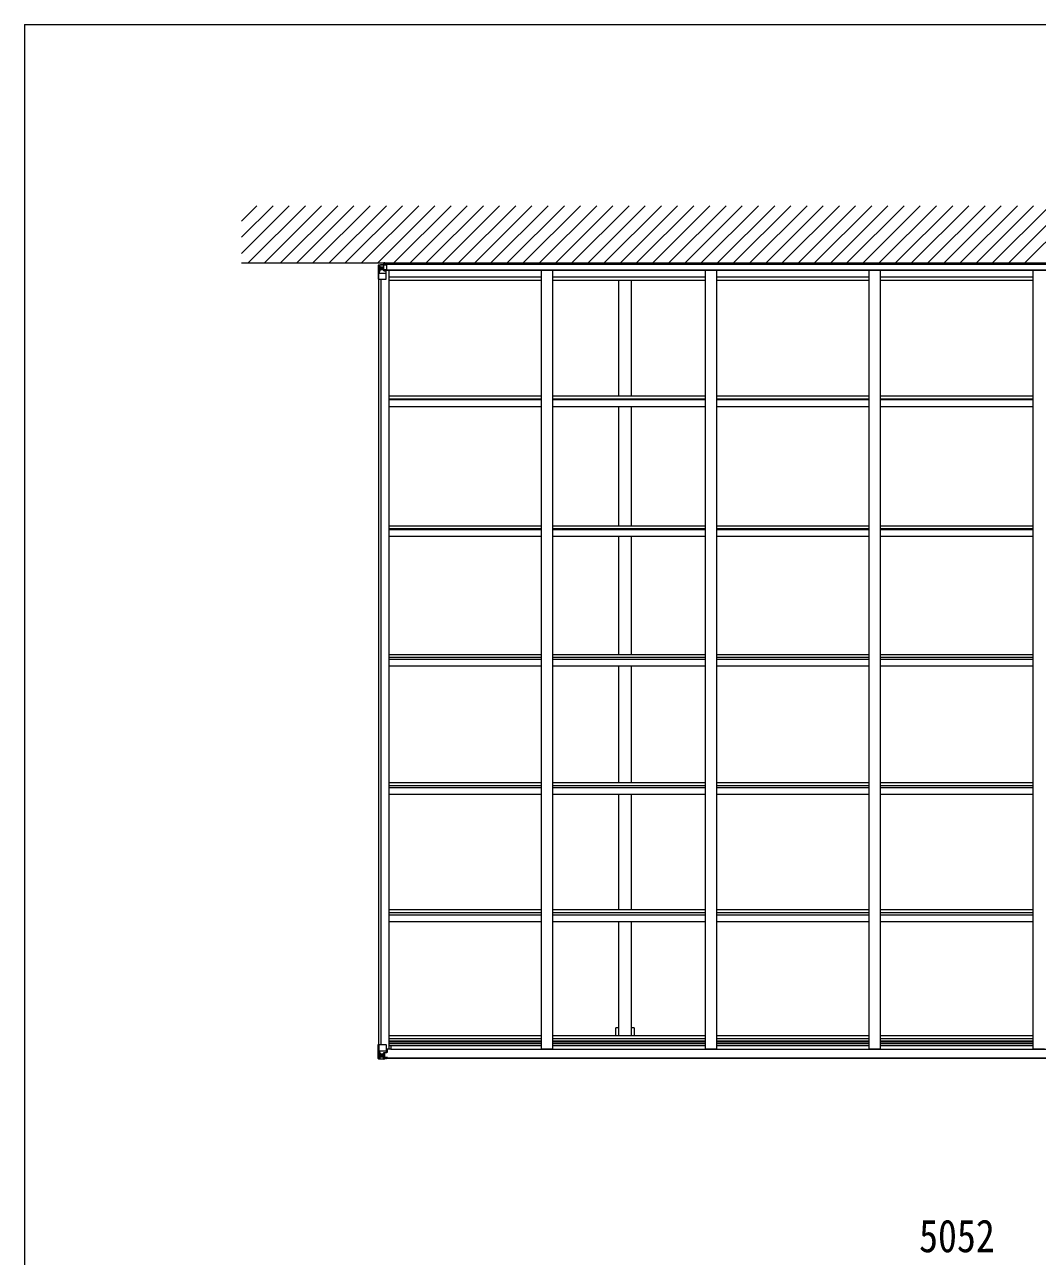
# Model space of a CAD drawing. Units: millimetres at full size; details may follow other scales. Extents: x -8385 to 8479, y -5853 to 5787.
# Drawn here: x -8385 to -3960, y 404 to 5787 of the extents above; entities that cross this region are included whole.
import ezdxf
from ezdxf.enums import TextEntityAlignment as Align

# ---------------------------------------------------------------- set-up
doc = ezdxf.new("R2010")
doc.units = ezdxf.units.MM
doc.header["$LTSCALE"] = 30
for name, color, linetype, lineweight in [('0-1_本体', 4, 'Continuous', 9), ('0-2_部品', 7, 'Continuous', 9), ('0-A_寸法', 6, 'Continuous', 9), ('0-E_DET2', 7, 'Continuous', 9), ('F-0_240', 7, 'Continuous', 9)]:
    doc.layers.add(name, color=color, linetype=linetype, lineweight=lineweight)
doc.styles.add('ＭＳ ゴシック', font='')
doc.styles.get('ＭＳ ゴシック').set_extended_font_data('MS Gothic')

msp = doc.modelspace()

# ---------------------------------------------------------------- linework, layer by layer
at = {"layer": '0-1_本体'}
for p, q in [((-1819.42, 4740.05), (-6804.42, 4740.05)), ((-1819.42, 4738.75), (-6804.42, 4738.75)), ((-6804.42, 4715.35), (-1819.42, 4715.35)), ((-6804.42, 4713.64), (-1819.42, 4713.64)), ((-6792.92, 1309.69), (-6792.92, 4713.76)), ((-6792.92, 4685.08), (-6126.92, 4685.08)), ((-6126.92, 1309.69), (-6126.92, 4713.76)), ((-6076.92, 1309.69), (-6076.92, 4713.76)), ((-6076.92, 4685.08), (-5410.92, 4685.08)), ((-5410.92, 1309.69), (-5410.92, 4713.76)), ((-5360.92, 1309.69), (-5360.92, 4713.76)), ((-5360.92, 4685.08), (-4694.92, 4685.08)), ((-4694.92, 1309.69), (-4694.92, 4713.76)), ((-4644.92, 1309.69), (-4644.92, 4713.76)), ((-4644.92, 4685.08), (-3978.92, 4685.08)), ((-3978.92, 1309.69), (-3978.92, 4713.76)), ((-6837.92, 1329.19), (-6837.92, 4674.76)), ((-6828.22, 1329.19), (-6828.22, 4674.76)), ((-6792.92, 4670.33), (-6126.92, 4670.33)), ((-6076.92, 4670.33), (-5410.92, 4670.33)), ((-5789.42, 4163.87), (-5789.42, 4670.33)), ((-5734.42, 4670.33), (-5734.42, 4163.87)), ((-5360.92, 4670.33), (-4694.92, 4670.33)), ((-4644.92, 4670.33), (-3978.92, 4670.33)), ((-6126.92, 4163.87), (-6792.92, 4163.87)), ((-6126.92, 4150.85), (-6792.92, 4150.85)), ((-6126.92, 4147.06), (-6792.92, 4147.06)), ((-5410.92, 4163.87), (-6076.92, 4163.87)), ((-5410.92, 4150.85), (-6076.92, 4150.85)), ((-5410.92, 4147.06), (-6076.92, 4147.06)), ((-4694.92, 4163.87), (-5360.92, 4163.87)), ((-4694.92, 4150.85), (-5360.92, 4150.85)), ((-4694.92, 4147.06), (-5360.92, 4147.06)), ((-3978.92, 4163.87), (-4644.92, 4163.87)), ((-3978.92, 4150.85), (-4644.92, 4150.85)), ((-3978.92, 4147.06), (-4644.92, 4147.06)), ((-6126.92, 4117.26), (-6792.92, 4117.26)), ((-5410.92, 4117.26), (-6076.92, 4117.26)), ((-5789.42, 3597.02), (-5789.42, 4117.26)), ((-5734.42, 4117.26), (-5734.42, 3597.02)), ((-4694.92, 4117.26), (-5360.92, 4117.26)), ((-3978.92, 4117.26), (-4644.92, 4117.26)), ((-6792.92, 3597.02), (-6126.92, 3597.02)), ((-6126.92, 3584.01), (-6792.92, 3584.01)), ((-6126.92, 3579.44), (-6792.92, 3579.44)), ((-6076.92, 3597.02), (-5410.92, 3597.02)), ((-5410.92, 3584.01), (-6076.92, 3584.01)), ((-5410.92, 3579.44), (-6076.92, 3579.44)), ((-5360.92, 3597.02), (-4694.92, 3597.02)), ((-4694.92, 3584.01), (-5360.92, 3584.01)), ((-4694.92, 3579.44), (-5360.92, 3579.44)), ((-4644.92, 3597.02), (-3978.92, 3597.02)), ((-3978.92, 3584.01), (-4644.92, 3584.01)), ((-3978.92, 3579.44), (-4644.92, 3579.44)), ((-6126.92, 3549.71), (-6792.92, 3549.71)), ((-5410.92, 3549.71), (-6076.92, 3549.71)), ((-5789.42, 3033.75), (-5789.42, 3549.71)), ((-5734.42, 3549.71), (-5734.42, 3033.75)), ((-4694.92, 3549.71), (-5360.92, 3549.71)), ((-3978.92, 3549.71), (-4644.92, 3549.71)), ((-6792.92, 3033.75), (-6126.92, 3033.75)), ((-6126.92, 3020.77), (-6792.92, 3020.77)), ((-6076.92, 3033.75), (-5410.92, 3033.75)), ((-5410.92, 3020.77), (-6076.92, 3020.77)), ((-5360.92, 3033.75), (-4694.92, 3033.75)), ((-4694.92, 3020.77), (-5360.92, 3020.77)), ((-4644.92, 3033.75), (-3978.92, 3033.75)), ((-3978.92, 3020.77), (-4644.92, 3020.77)), ((-6792.92, 3014.17), (-6126.92, 3014.17)), ((-6792.92, 2984.66), (-6126.92, 2984.66)), ((-6076.92, 3014.17), (-5410.92, 3014.17)), ((-6076.92, 2984.66), (-5410.92, 2984.66)), ((-5789.42, 2474.46), (-5789.42, 2984.66)), ((-5734.42, 2984.66), (-5734.42, 2474.46)), ((-5360.92, 3014.17), (-4694.92, 3014.17)), ((-5360.92, 2984.66), (-4694.92, 2984.66)), ((-4644.92, 3014.17), (-3978.92, 3014.17)), ((-4644.92, 2984.66), (-3978.92, 2984.66)), ((-6792.92, 2474.46), (-6126.92, 2474.46)), ((-6792.92, 2461.56), (-6126.92, 2461.56)), ((-6792.92, 2452.91), (-6126.92, 2452.91)), ((-6792.92, 2423.69), (-6126.92, 2423.69)), ((-6076.92, 2474.46), (-5410.92, 2474.46)), ((-6076.92, 2461.56), (-5410.92, 2461.56)), ((-6076.92, 2452.91), (-5410.92, 2452.91)), ((-6076.92, 2423.69), (-5410.92, 2423.69)), ((-5789.42, 1919.81), (-5789.42, 2423.69)), ((-5734.42, 2423.69), (-5734.42, 1919.81)), ((-5360.92, 2474.46), (-4694.92, 2474.46)), ((-5360.92, 2461.56), (-4694.92, 2461.56)), ((-5360.92, 2452.91), (-4694.92, 2452.91)), ((-5360.92, 2423.69), (-4694.92, 2423.69)), ((-4644.92, 2474.46), (-3978.92, 2474.46)), ((-4644.92, 2461.56), (-3978.92, 2461.56)), ((-4644.92, 2452.91), (-3978.92, 2452.91)), ((-4644.92, 2423.69), (-3978.92, 2423.69)), ((-6792.92, 1919.81), (-6126.92, 1919.81)), ((-6792.92, 1906.97), (-6126.92, 1906.97)), ((-6792.92, 1896.79), (-6126.92, 1896.79)), ((-6076.92, 1919.81), (-5410.92, 1919.81)), ((-6076.92, 1906.97), (-5410.92, 1906.97)), ((-6076.92, 1896.79), (-5410.92, 1896.79)), ((-5360.92, 1919.81), (-4694.92, 1919.81)), ((-5360.92, 1906.97), (-4694.92, 1906.97)), ((-5360.92, 1896.79), (-4694.92, 1896.79)), ((-4644.92, 1919.81), (-3978.92, 1919.81)), ((-4644.92, 1906.97), (-3978.92, 1906.97)), ((-4644.92, 1896.79), (-3978.92, 1896.79)), ((-6792.92, 1867.83), (-6126.92, 1867.83)), ((-6076.92, 1867.83), (-5410.92, 1867.83)), ((-5789.42, 1368.15), (-5789.42, 1867.83)), ((-5734.42, 1867.83), (-5734.42, 1368.15)), ((-5360.92, 1867.83), (-4694.92, 1867.83)), ((-4644.92, 1867.83), (-3978.92, 1867.83)), ((-5789.42, 1401.99), (-5801.42, 1401.99)), ((-5801.42, 1368.15), (-5801.42, 1401.99)), ((-5722.42, 1401.99), (-5734.42, 1401.99)), ((-5722.42, 1401.99), (-5722.42, 1368.15)), ((-6126.92, 1368.15), (-6792.92, 1368.15)), ((-6126.92, 1355.33), (-6792.92, 1355.33)), ((-5410.92, 1368.15), (-6076.92, 1368.15)), ((-5410.92, 1355.33), (-6076.92, 1355.33)), ((-4694.92, 1368.15), (-5360.92, 1368.15)), ((-4694.92, 1355.33), (-5360.92, 1355.33)), ((-3978.92, 1368.15), (-4644.92, 1368.15)), ((-3978.92, 1355.33), (-4644.92, 1355.33)), ((-6792.92, 1309.69), (-6805.92, 1309.69)), ((-6126.92, 1343.98), (-6792.92, 1343.98)), ((-6126.92, 1340.2), (-6792.92, 1340.2)), ((-6126.92, 1333.13), (-6792.92, 1333.13)), ((-6126.92, 1323.76), (-6792.92, 1323.76)), ((-6785.42, 1323.76), (-6785.42, 1308.69)), ((-1838.42, 1308.69), (-6785.42, 1308.69)), ((-6076.92, 1309.69), (-6126.92, 1309.69)), ((-5410.92, 1343.98), (-6076.92, 1343.98)), ((-5410.92, 1340.2), (-6076.92, 1340.2)), ((-5410.92, 1333.13), (-6076.92, 1333.13)), ((-5410.92, 1323.76), (-6076.92, 1323.76)), ((-5360.92, 1309.69), (-5410.92, 1309.69)), ((-4694.92, 1343.98), (-5360.92, 1343.98)), ((-4694.92, 1340.2), (-5360.92, 1340.2)), ((-4694.92, 1333.13), (-5360.92, 1333.13)), ((-4694.92, 1323.76), (-5360.92, 1323.76)), ((-4644.92, 1309.69), (-4694.92, 1309.69)), ((-3978.92, 1343.98), (-4644.92, 1343.98)), ((-3978.92, 1340.2), (-4644.92, 1340.2)), ((-3978.92, 1333.13), (-4644.92, 1333.13)), ((-3978.92, 1323.76), (-4644.92, 1323.76)), ((-3928.92, 1309.69), (-3978.92, 1309.69)), ((-1807.42, 1270.48), (-6816.42, 1270.48)), ((-1807.42, 1268.42), (-6816.42, 1268.42))]:
    msp.add_line(p, q, dxfattribs=at)
at = {"layer": '0-2_部品'}
for p, q in [((-6817.92, 4746.05), (-6817.92, 4738.1)), ((-6816.42, 4741), (-6817.92, 4741)), ((-6817.92, 4738.1), (-6817.92, 4735.74)), ((-6816.42, 4746.05), (-6816.42, 4738.26)), ((-6811.42, 4746.05), (-6816.42, 4746.05)), ((-6811.42, 4743.09), (-6816.42, 4743.39)), ((-6816.42, 4738.26), (-6816.42, 4738.26)), ((-6811.42, 4746.05), (-6811.42, 4743.09)), ((-6811.42, 4743.09), (-6811.42, 4742.69)), ((-6804.42, 4742.12), (-6804.42, 4711.33)), ((-6839.92, 4735.47), (-6839.92, 4674.76)), ((-6838.98, 4736.43), (-6838.98, 4736.48)), ((-6837.07, 4735.42), (-6837.07, 4735.35)), ((-6837.07, 4674.76), (-6837.07, 4735.35)), ((-6836.53, 4701.65), (-6832.39, 4713.73)), ((-6836.53, 4701.65), (-6829.92, 4701.43)), ((-6833.1, 4731.97), (-6835.84, 4735.64)), ((-6832.25, 4728.47), (-6829.92, 4728.53)), ((-6832.25, 4714.99), (-6832.25, 4728.47)), ((-6829.92, 4714.96), (-6832.25, 4714.99)), ((-6829.92, 4728.52), (-6817.92, 4728.52)), ((-6829.92, 4714.96), (-6829.92, 4714.96)), ((-6817.92, 4714.96), (-6829.92, 4714.96)), ((-6829.92, 4701.43), (-6805.92, 4701.43)), ((-6825.4, 4721.32), (-6825.4, 4720.36)), ((-6804.42, 4736.49), (-6817.92, 4735.74)), ((-6817.92, 4735.74), (-6817.92, 4714.96)), ((-6804.42, 4714.96), (-6817.92, 4714.96)), ((-6817.92, 4714.96), (-6817.92, 4713.7)), ((-6804.42, 4714.05), (-6817.92, 4713.7)), ((-6817.92, 4713.7), (-6817.92, 4710.98)), ((-6804.42, 4711.33), (-6817.92, 4710.98)), ((-6817.09, 4710.77), (-6817.09, 4710.98)), ((-6806.74, 4709.12), (-6817.09, 4710.77)), ((-6814.88, 4711.06), (-6806.74, 4709.76)), ((-6806.74, 4709.76), (-6806.74, 4709.12)), ((-6805.92, 4675.76), (-6805.92, 4708.86)), ((-6839.92, 4674.76), (-6806.92, 4674.76)), ((-6837.07, 1329.19), (-6806.92, 1329.19)), ((-6837.07, 1329.19), (-6837.07, 1268.6)), ((-6836.53, 1302.31), (-6829.92, 1302.52)), ((-6836.53, 1302.31), (-6832.39, 1290.22)), ((-6829.92, 1302.52), (-6805.92, 1302.52)), ((-6806.74, 1294.83), (-6817.09, 1293.18)), ((-6817.09, 1292.54), (-6806.74, 1294.2)), ((-6817.09, 1293.18), (-6817.09, 1292.54)), ((-6812.42, 1293.29), (-6812.42, 1273.56)), ((-6806.74, 1294.2), (-6806.74, 1294.83)), ((-6806.47, 1294.28), (-6802.42, 1294.31)), ((-6805.92, 1328.19), (-6805.92, 1295.09)), ((-6785.42, 1309.5), (-6805.92, 1309.5)), ((-6801.42, 1306.19), (-6805.92, 1306.19)), ((-6802.42, 1296.05), (-6801.42, 1296.04)), ((-6801.42, 1294.32), (-6802.42, 1294.31)), ((-6801.42, 1309.5), (-6801.42, 1294.32)), ((-6839.92, 1268.48), (-6839.92, 1268.52)), ((-6838.98, 1267.52), (-6838.98, 1267.48)), ((-6838.98, 1267.48), (-6838.98, 1267.48)), ((-6830.01, 1267.09), (-6837.93, 1267.57)), ((-6837.07, 1268.54), (-6837.07, 1268.6)), ((-6833.1, 1271.98), (-6835.84, 1268.31)), ((-6829.92, 1288.99), (-6832.25, 1288.96)), ((-6832.25, 1288.96), (-6832.25, 1275.49)), ((-6832.25, 1275.49), (-6829.92, 1275.43)), ((-6829.92, 1288.99), (-6817.92, 1288.99)), ((-6829.92, 1288.99), (-6829.92, 1288.99)), ((-6829.92, 1275.43), (-6817.92, 1275.43)), ((-6817.92, 1266.3), (-6829.92, 1267.09)), ((-6824.44, 1282.63), (-6824.44, 1283.59)), ((-6818.92, 1275.43), (-6817.92, 1275.43)), ((-6816.42, 1288.99), (-6817.92, 1288.99)), ((-6816.42, 1275.43), (-6817.92, 1275.43)), ((-6816.42, 1271.9), (-6817.92, 1271.9)), ((-6817.92, 1267.07), (-6811.42, 1266.68)), ((-6811.42, 1265.79), (-6817.92, 1266.19)), ((-6812.42, 1285.39), (-6816.42, 1285.39)), ((-6812.42, 1277.19), (-6816.42, 1277.19)), ((-6815.92, 1272.26), (-6816.42, 1272.26)), ((-6811.42, 1267.6), (-6816.42, 1267.69)), ((-6816.31, 1273.56), (-6812.42, 1273.56)), ((-6815.92, 1273.35), (-6815.92, 1273.18)), ((-6815.92, 1273.18), (-6815.92, 1272.26)), ((-6815.92, 1273.18), (-6815.92, 1273.18)), ((-6805.92, 1273.1), (-6815.92, 1273.18)), ((-6815.92, 1272.26), (-6815.92, 1271.26)), ((-6807.92, 1271.26), (-6815.92, 1271.26)), ((-6815.92, 1271.26), (-6815.92, 1271.23)), ((-6807.92, 1271.23), (-6815.92, 1271.23)), ((-6812.42, 1273.56), (-6812.42, 1273.32)), ((-6811.42, 1267.6), (-6811.42, 1268.42)), ((-6811.42, 1267.19), (-6811.42, 1267.6)), ((-6811.42, 1267.19), (-6811.42, 1266.68)), ((-6811.42, 1266.68), (-6811.42, 1265.79)), ((-6806.42, 1267.99), (-6806.42, 1268.42)), ((-6806.12, 1267.99), (-6806.42, 1267.99)), ((-6806.12, 1267.99), (-6804.43, 1268.42)), ((-6805.92, 1273.1), (-6805.92, 1271.49)), ((-6805.92, 1271.49), (-6800.92, 1271.49)), ((-6800.92, 1270.48), (-6800.92, 1271.49)), ((-6800.92, 1271.49), (-6799.92, 1271.49)), ((-6799.92, 1273.17), (-6799.92, 1273.06)), ((-6799.92, 1271.49), (-6799.92, 1273.06)), ((-6799.92, 1271.49), (-6799.92, 1270.48))]:
    msp.add_line(p, q, dxfattribs=at)
for points in [[(-6838.98, 4736.48), (-6829.92, 4737.03), (-6817.92, 4737.76)], [(-6817.92, 4737.65), (-6829.92, 4736.87), (-6837.93, 4736.39)], [(-6804.42, 4738.98), (-6808.02, 4738.76), (-6816.42, 4738.26)], [(-6804.42, 4742.12), (-6806.97, 4742.37), (-6811.42, 4742.74)], [(-6804.42, 4742.02), (-6807.03, 4742.3), (-6811.42, 4742.69)], [(-6826.36, 4723.24), (-6827.32, 4723.24), (-6827.32, 4722.28), (-6826.36, 4722.28)], [(-6824.44, 4724.2), (-6824.44, 4725.16), (-6825.4, 4725.16), (-6825.4, 4724.2)], [(-6825.4, 4720.36), (-6824.44, 4720.36), (-6824.44, 4721.32)], [(-6823.48, 4722.28), (-6822.52, 4722.28), (-6822.52, 4723.24), (-6823.48, 4723.24)], [(-6839.92, 1268.52), (-6839.92, 1329.19), (-6837.07, 1329.19)], [(-6838.98, 1267.48), (-6829.92, 1266.92), (-6817.92, 1266.19), (-6817.92, 1292.29)], [(-6811.42, 1267.19), (-6816.42, 1267.19), (-6816.42, 1292.65)], [(-6802.42, 1294.31), (-6802.42, 1296.05), (-6805.92, 1296.06)], [(-6826.36, 1281.67), (-6827.32, 1281.67), (-6827.32, 1280.71), (-6826.36, 1280.71)], [(-6824.44, 1283.59), (-6825.4, 1283.59), (-6825.4, 1282.63)], [(-6825.4, 1279.75), (-6825.4, 1278.79), (-6824.44, 1278.79), (-6824.44, 1279.75)], [(-6823.48, 1280.71), (-6822.52, 1280.71), (-6822.52, 1281.67), (-6823.48, 1281.67)], [(-6800.92, 1273.22), (-6815.92, 1273.35), (-6815.92, 1273.35)], [(-6815.92, 1272.26), (-6807.92, 1272.26), (-6807.92, 1270.48)], [(-6805.92, 1273.1), (-6805.92, 1273.11), (-6799.92, 1273.06)]]:
    msp.add_lwpolyline(points, dxfattribs=at)
for centre in [(-6824.92, 4722.76), (-6824.92, 1281.19)]:
    msp.add_circle(centre, 5.3, dxfattribs=at)
for centre, radius, start, end in [((-6838.92, 4735.48), 1, 93.50017, 180.00079), ((-6838.92, 4735.47), 0.999, 93.4424, 179.95083), ((-6838.92, 4735.43), 0.999, 93.4424, 179.95083), ((-6837.76, 4749.08), 12.7, 269.24466, 275.10311), ((-6835.79, 4735.47), 1.28, 131.17831, 182.45895), ((-6826.36, 4724.2), 0.96, 270, 0), ((-6826.36, 4721.32), 0.96, 0, 90), ((-6823.48, 4724.2), 0.96, 180, 270), ((-6823.48, 4721.32), 0.96, 90, 180), ((-6816.98, 4711.71), 0.937, 230.93398, 263.26766), ((-6806.85, 4708.82), 0.937, 2.32209, 83.26766), ((-6806.85, 4708.19), 0.937, 2.32209, 83.26766), ((-6806.92, 4675.76), 1, 270, 0), ((-6816.98, 1292.25), 0.937, 96.73234, 177.67791), ((-6816.98, 1291.61), 0.937, 96.73234, 177.67791), ((-6806.92, 1328.19), 1, 0, 90), ((-6806.85, 1295.76), 0.937, 276.73234, 357.67791), ((-6806.85, 1295.13), 0.937, 276.73234, 357.67791), ((-6838.92, 1268.52), 0.999, 180.04917, 266.5576), ((-6838.92, 1268.48), 0.999, 180.04917, 266.5576), ((-6838.92, 1268.48), 1, 179.99921, 266.49983), ((-6837.76, 1254.87), 12.7, 84.89689, 90.75534), ((-6835.79, 1268.48), 1.28, 177.54105, 228.82169), ((-6826.36, 1282.63), 0.96, 270, 0), ((-6826.36, 1279.75), 0.96, 0, 90), ((-6823.48, 1282.63), 0.96, 180, 270), ((-6823.48, 1279.75), 0.96, 90, 180), ((-6815.92, 1273.68), 0.5, 179.95536, 269.47105), ((-6815.92, 1270.76), 0.5, 89.99891, 179.99891), ((-6815.92, 1270.73), 0.5, 90.00309, 180.00198), ((-6815.9, 1273.86), 0.513, 178.95293, 268.11972), ((-6800.78, 1265.53), 7.69, 83.56574, 91.03001)]:
    msp.add_arc(centre, radius, start, end, dxfattribs=at)
for centre, major_axis, ratio, start_param, end_param in [((-6774.59, 4740.74), (-43.33, -2.64), 0.005841, 6.018941, 6.2828297), ((-6637.98, 4748.79), (201, 12.36), 0.060933, 3.1373463, 3.1378449), ((-6836.98, 4736.55), (2, 0.12), 0.060933, 3.1378449, 4.2119296), ((-6835.81, 4703.99), (0.85, 2.32), 0.403757, 2.3087461, 3.2744049), ((-6836.79, 4733.46), (-0.02, 3), 0.466854, 5.5234897, 6.1575023), ((-6835.12, 4728.39), (0.03, 5), 0.573921, 4.7320603, 5.5159136), ((-6833.65, 4715.02), (0, 3), 0.468246, 4.2703918, 4.7058971), ((-6911.67, 4728.52), (81.75, 0), 0.061163, 0, 0.0007725), ((-6835.81, 1299.96), (0.85, -2.32), 0.403757, 3.0087805, 3.9744392), ((-6836.98, 1267.4), (2, -0.12), 0.060933, 2.0712557, 3.1453404), ((-6637.98, 1255.17), (201, -12.36), 0.060933, 3.1453404, 3.145839), ((-6836.79, 1270.5), (-0.02, -3), 0.466854, 0.125683, 0.7596956), ((-6835.12, 1275.57), (0.03, -5), 0.573921, 0.7672717, 1.551125), ((-6833.65, 1288.94), (0, -3), 0.468246, 1.5772882, 2.0127935), ((-6911.67, 1275.43), (81.75, 0), 0.061163, 6.2824128, 6.2831853)]:
    msp.add_ellipse(centre, major_axis=major_axis, ratio=ratio, start_param=start_param, end_param=end_param, dxfattribs=at)
at = {"layer": '0-E_DET2'}
for p, q in [((-7437.92, 4787.3), (-7229.17, 4996.05)), ((-7437.92, 4858.01), (-7299.88, 4996.05)), ((-7437.92, 4928.72), (-7370.59, 4996.05)), ((-7408.46, 4746.05), (-7158.46, 4996.05)), ((-7337.75, 4746.05), (-7087.75, 4996.05)), ((-7267.03, 4746.05), (-7017.03, 4996.05)), ((-7196.32, 4746.05), (-6946.32, 4996.05)), ((-7125.61, 4746.05), (-6875.61, 4996.05)), ((-7054.9, 4746.05), (-6804.9, 4996.05)), ((-6984.19, 4746.05), (-6734.19, 4996.05)), ((-6913.48, 4746.05), (-6663.48, 4996.05)), ((-6842.77, 4746.05), (-6592.77, 4996.05)), ((-6772.06, 4746.05), (-6522.06, 4996.05)), ((-6701.35, 4746.05), (-6451.35, 4996.05)), ((-6630.64, 4746.05), (-6380.64, 4996.05)), ((-6559.93, 4746.05), (-6309.93, 4996.05)), ((-6489.22, 4746.05), (-6239.22, 4996.05)), ((-6418.51, 4746.05), (-6168.51, 4996.05)), ((-6347.8, 4746.05), (-6097.8, 4996.05)), ((-6277.08, 4746.05), (-6027.08, 4996.05)), ((-6206.37, 4746.05), (-5956.37, 4996.05)), ((-6135.66, 4746.05), (-5885.66, 4996.05)), ((-6064.95, 4746.05), (-5814.95, 4996.05)), ((-5994.24, 4746.05), (-5744.24, 4996.05)), ((-5923.53, 4746.05), (-5673.53, 4996.05)), ((-5852.82, 4746.05), (-5602.82, 4996.05)), ((-5782.11, 4746.05), (-5532.11, 4996.05)), ((-5711.4, 4746.05), (-5461.4, 4996.05)), ((-5640.69, 4746.05), (-5390.69, 4996.05)), ((-5569.98, 4746.05), (-5319.98, 4996.05)), ((-5499.27, 4746.05), (-5249.27, 4996.05)), ((-5428.56, 4746.05), (-5178.56, 4996.05)), ((-5357.85, 4746.05), (-5107.85, 4996.05)), ((-5287.14, 4746.05), (-5037.14, 4996.05)), ((-5216.42, 4746.05), (-4966.42, 4996.05)), ((-5145.71, 4746.05), (-4895.71, 4996.05)), ((-5075, 4746.05), (-4825, 4996.05)), ((-5004.29, 4746.05), (-4754.29, 4996.05)), ((-4933.58, 4746.05), (-4683.58, 4996.05)), ((-4862.87, 4746.05), (-4612.87, 4996.05)), ((-4792.16, 4746.05), (-4542.16, 4996.05)), ((-4721.45, 4746.05), (-4471.45, 4996.05)), ((-4650.74, 4746.05), (-4400.74, 4996.05)), ((-4580.03, 4746.05), (-4330.03, 4996.05)), ((-4509.32, 4746.05), (-4259.32, 4996.05)), ((-4438.61, 4746.05), (-4188.61, 4996.05)), ((-4367.9, 4746.05), (-4117.9, 4996.05)), ((-4297.19, 4746.05), (-4047.19, 4996.05)), ((-4226.48, 4746.05), (-3976.48, 4996.05)), ((-4155.76, 4746.05), (-3905.76, 4996.05)), ((-4085.05, 4746.05), (-3835.05, 4996.05)), ((-4014.34, 4746.05), (-3764.34, 4996.05)), ((-7437.92, 4746.05), (-1185.92, 4746.05))]:
    msp.add_line(p, q, dxfattribs=at)
at = {"layer": 'F-0_240', "color": 5}
for q in [(-8385.45, -5852.66), (8054.55, 5787.34)]:
    msp.add_line((-8385.45, 5787.34), q, dxfattribs=at)

# ---------------------------------------------------------------- texts
at = {"layer": '0-A_寸法', "color": 7, "style": 'ＭＳ ゴシック', "width": 0.85}
msp.add_text('5052', height=143, dxfattribs=at).set_placement((-4476.92, 379.06), align=Align.BOTTOM_LEFT)

doc.saveas('drawing.dxf')
